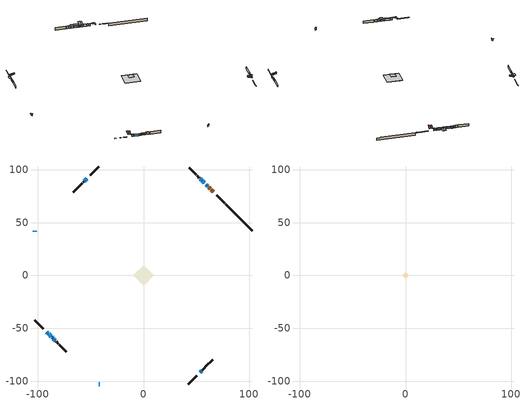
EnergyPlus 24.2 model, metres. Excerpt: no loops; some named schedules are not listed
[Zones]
conditioned space
 floor outside (Floor1 construction): -3.23,0 0,3.23 3.23,0 0,-3.23 z0.37
 floor adiabatic (AdiabaticFloorConstruction): -9.85,0 0,9.85 9.85,0 0,-9.85 z0.37
 floor foundation (Slab1 construction): -6.25,2.17 -2.17,6.25 6.25,-2.17 2.17,-6.25 z-1.99
 wall outside (RimJoist1 construction): 42.58,-102.79 43.15,-102.21 / -102.79,-42.58 -102.21,-43.15 / -42.58,102.79 -43.15,102.21 / 77.13,68.23 76.55,68.81 z0.37:0.67
 wall outside (RimJoist2 construction): 43.81,-101.56 50.36,-95 / -101.56,-43.81 -95,-50.36 / -43.81,101.56 -50.36,95 / 75.9,69.46 69.34,76.02 z0.37:0.67
 wall outside (AdiabaticWallConstruction 1): 65.88,79.48 65.22,80.14 / 64.57,80.79 64.02,81.34 / 63.36,82 61.62,83.74 z0.37:2.4
 wall outside (AdiabaticWallConstruction): 60.97,84.39 60.52,84.84 / 54.68,-90.68 55.13,-90.23 z0.37:2.05; -53.82,91.54 -55.15,90.21 / -42.58,-102.79 -41.25,-102.79 / -91.54,-53.82 -90.61,-54.75 / -89.95,-55.41 -87.29,-58.07 / -102.79,42.58 -102.79,41.25 / 57.65,87.71 55.64,89.72 / 54.98,90.38 53.65,91.71 z0.37:2; -86.64,-58.72 -86.17,-59.19 z0.37:0.98; -55.8,89.56 -56.01,89.35 / 53.82,-91.54 54.03,-91.33 / 58.59,86.77 58.31,87.06 z0.37:1.59; 59.86,85.5 59.25,86.11 z0.37:2.25; -85.51,-59.85 -84.54,-60.82 z0.37:1.97; -83.89,-61.48 -83.51,-61.85 z0.37:1.26
 wall outside (Wall1 construction): 55.79,-89.57 56.37,-88.99 / -82.85,-62.51 -82.27,-63.09 / -56.67,88.69 -57.25,88.11 / 53,92.36 52.42,92.94 z0.37:2.81
 wall outside (Wall2 construction): 57.03,-88.33 58.08,-87.28 / -81.61,-63.75 -80.56,-64.8 / -57.91,87.45 -58.96,86.4 / 51.76,93.6 50.71,94.65 z0.37:2.81
 wall outside (Wall3 construction): 58.73,-86.63 65.56,-79.81 / -79.91,-65.45 -73.09,-72.28 / -59.61,85.75 -66.44,78.93 / 50.05,95.31 43.23,102.13 z0.37:2.81
 wall foundation (FoundationWall1 construction): 77.78,67.58,-1.99 77.78,67.58,0.37 100.29,45.08,0.37 100.29,45.08,0.17 102.79,42.58,0.17 102.79,42.58,-1.99
 window (WindowConstruction 9): 60.97,84.4 60.52,84.84 z0.37:2.05
 window (WindowConstruction 3): -53.82,91.54 -55.15,90.21 z0.37:1.99
 window (WindowConstruction 4): -42.58,-102.79 -41.26,-102.79 z0.37:1.99
 window (WindowConstruction 5): -91.54,-53.82 -90.61,-54.75 z0.37:1.99
 window (WindowConstruction 6): -89.95,-55.41 -87.29,-58.07 z0.37:1.99
 window (WindowConstruction 7): -86.64,-58.73 -86.17,-59.19 z0.37:0.98
 window (WindowConstruction 8): -102.79,42.58 -102.79,41.26 z0.37:1.99
 window (WindowConstruction 14): -55.8,89.56 -56.01,89.35 z0.37:1.59
 window (WindowConstruction 15): 53.82,-91.54 54.03,-91.33 z0.37:1.59
 window (WindowConstruction 10): 54.69,-90.68 55.13,-90.23 z0.37:2.05
 window (WindowConstruction): 59.86,85.5 59.25,86.11 z0.37:2.25
 window (WindowConstruction 11): 58.59,86.77 58.31,87.05 z0.37:1.59
 window (WindowConstruction 12): -85.51,-59.85 -84.54,-60.82 z0.37:1.97
 window (WindowConstruction 13): -83.88,-61.48 -83.51,-61.85 z0.37:1.26
 window (WindowConstruction 1): 57.65,87.71 55.64,89.72 z0.37:1.99
 window (WindowConstruction 2): 54.98,90.38 53.65,91.71 z0.37:1.99
 door (Door): 65.88,79.48 65.23,80.14 z0.37:2.4
 door (Door 1): 64.57,80.79 64.02,81.34 z0.37:2.4
 door (Door 2): 63.36,82 61.62,83.74 z0.37:2.4
 ceiling adiabatic (AdiabaticFloorConstruction): 0,-9.85 9.85,0 0,9.85 -9.85,0 z0.37
attic - vented
 floor to conditioned space (Floor2 construction Reversed): -3.23,0 0,3.23 3.23,0 0,-3.23 z2.81
 floor to conditioned space (Floor3 construction Reversed): -2.6,0 0,2.6 2.6,0 0,-2.6 z2.81
 roof outside (Roof1 construction): 51.84,-93.52,2.81 48.65,-90.34,3.93 47.83,-91.16,3.93 51.02,-94.34,2.81; -93.52,-51.84,2.81 -90.34,-48.65,3.93 -91.16,-47.83,3.93 -94.34,-51.02,2.81; -51.84,93.52,2.81 -48.65,90.34,3.93 -47.83,91.16,3.93 -51.02,94.34,2.81; 67.87,77.5,2.81 64.68,74.31,3.93 65.5,73.49,3.93 68.69,76.68,2.81
 roof outside (Roof2 construction): 53.16,-92.2,2.81 50.63,-89.67,4 49.96,-90.33,4 52.49,-92.87,2.81; -92.2,-53.16,2.81 -89.67,-50.63,4 -90.33,-49.96,4 -92.87,-52.49,2.81; -53.16,92.2,2.81 -50.63,89.67,4 -49.96,90.33,4 -52.49,92.87,2.81; 66.54,78.82,2.81 64.01,76.29,4 64.68,75.62,4 67.21,78.15,2.81
shading: 60.31,85.05 61.18,84.18 65.49,88.5 64.62,89.37 z2.35; -55.47,89.89 -53.49,91.87 -55,93.37 -56.98,91.4 z2.45; -40.96,-102.79 -42.87,-102.79 -42.87,-103.4 -40.96,-103.4 z2.29; -90.4,-54.96 -91.75,-53.61 -92.19,-54.04 -90.83,-55.39 z2.29; -87.08,-58.28 -90.16,-55.2 -90.59,-55.63 -87.51,-58.71 z2.29; -85.84,-59.52 -86.96,-58.4 -88.47,-59.91 -87.35,-61.02 z1.44; -102.79,40.96 -102.79,42.87 -103.4,42.87 -103.4,40.96 z2.29; 55.34,-90.02 54.47,-90.89 55.34,-91.75 56.21,-90.88 z2.35; 59.04,86.32 60.07,85.29 64.38,89.6 63.35,90.63 z2.55; 57.88,87.49 59.02,86.34 60.53,87.84 59.38,88.99 z2.2; -84.11,-61.25 -85.94,-59.42 -87.45,-60.93 -85.62,-62.76 z2.58; -83.08,-62.28 -84.32,-61.05 -85.82,-62.55 -84.58,-63.79 z1.87; 55.31,90.05 57.98,87.39 59.48,88.89 56.82,91.55 z2.45; 53.33,92.03 55.31,90.05 56.81,91.56 54.84,93.54 z2.45
[Building]
Building 1: Terrain=Suburbs
[Site:Location]
Fredericton_NB: Latitude {deg}=45.87; Longitude {deg}=-66.54; Time Zone {hr}=-4; Elevation {m}=21; Keep Site Location Information=Yes
[Site:GroundTemperature:Shallow]
1.40444, -0.745387, -0.917552, 0.102649, 4.19819, 8.27465, 11.8087, 14.0475, 14.2377, 12.4168, 8.97287, 5.02146
[Site:WaterMainsTemperature]
Calculation Method=Schedule; Temperature Schedule=mains temperature schedule
[Material] Roughness=Rough; Thermal Absorptance=0.9
Name | Thickness {m} | Conductivity {W/m-K} | Density {kg/m3} | Specific Heat {J/kg-K} | Solar Absorptance | Visible Absorptance
asphalt or fiberglass shingles | 0.00635 | 0.162714 | 1121.4 | 1465.45 | 0.4 | 0.4
ceiling loosefill ins | 0.0846667 | 0.0480833 | 16.02 | 1046.75 | 0.7 | 0.7
ceiling loosefill ins 1 | 0.254 | 0.0480833 | 16.02 | 1046.75 | 0.7 | 0.7
ceiling stud and cavity | 0.1397 | 0.0920385 | 65.682 | 1177.47 | 0.7 | 0.7
ceiling stud and cavity 1 | 0.1397 | 0.0845812 | 65.682 | 1177.47 | 0.7 | 0.7
concrete 4.0 in. | 0.1016 | 1.803125 | 2242.8 | 837.4 | 0.7 | 0.7
concrete 8.0 in. | 0.2032 | 1.803125 | 2242.8 | 837.4 | 0.7 | 0.7
door material | 0.04445 | 0.0451087 | 512.64 | 1214.23 | 0.7 | 0.7
door material 1 | 0.04445 | 0.188738 | 512.64 | 1214.23 | 0.7 | 0.7
exterior vertical ins | 0.000985976 | 0.029427 | 32.04 | 1214.23 | 0.7 | 0.7
floor covering | 0.0127 | 0.0433444 | 54.468 | 1339.84 | 0.6 | 0.6
floor rigid ins; wall rigid ins | 0.051816 | 0.029427 | 32.04 | 1214.23 | 0.7 | 0.7
floor rigid ins 1; wall rigid ins 1 | 0.512978 | 0.029427 | 32.04 | 1214.23 | 0.7 | 0.7
floor stud and cavity | 0.1397 | 0.197752 | 92.3553 | 1139.71 | 0.7 | 0.7
floor stud and cavity 1 | 0.1397 | 1.75129 | 37.0049 | 1207.88 | 0.7 | 0.7
furniture material conditioned space 1 | 0.1524 | 0.115458 | 640.8 | 1214.23 | 0.6 | 0.6
gypsum board | 0.0127 | 0.160291 | 801 | 837.4 | 0.6 | 0.6
gypsum board 1 | 0.0127 | 0.160291 | 801 | 837.4 | 0.7 | 0.7
osb sheathing 0.5 in. | 0.0127 | 0.115458 | 512.64 | 1214.23 | 0.7 | 0.7
osb sheathing 0.75 in. | 0.01905 | 0.115458 | 512.64 | 1214.23 | 0.7 | 0.7
rim joist stud and cavity | 0.0508 | 0.322509 | 50.32683 | 1063.81 | 0.6 | 0.6
rim joist stud and cavity 1 | 0.0508 | 0.177588 | 50.32683 | 1063.81 | 0.6 | 0.6
wall stud and cavity | 0.1397 | 0.0969908 | 139.0536 | 1170.24 | 0.7 | 0.7
wall stud and cavity 1 | 0.1397 | 0.0897493 | 139.0536 | 1170.24 | 0.7 | 0.7
wall stud and cavity 2 | 0.1397 | 0.225397 | 139.0536 | 1170.24 | 0.7 | 0.7
wall stud and cavity 3 | 0.0889 | 0.380278 | 52.3479 | 1209.89 | 0.7 | 0.7
wall stud and cavity 4 | 0.0889 | 0.391764 | 83.0341 | 1211.67 | 0.7 | 0.7
wood siding | 0.0254 | 0.102417 | 544.68 | 1172.36 | 0.4 | 0.4
wood siding 1; wood siding 2; wood siding 3 | 0.0254 | 0.102417 | 544.68 | 1172.36 | 0.7 | 0.7
[WindowMaterial:SimpleGlazingSystem]
Name | U-Factor {W/m2-K} | Solar Heat Gain Coefficient
WindowMaterial | 2.92587 | 0.66
WindowMaterial 1 | 2.87931 | 0.7
WindowMaterial 10 | 3.01672 | 0.57
WindowMaterial 2 | 2.972433 | 0.57
WindowMaterial 3 | 2.95653 | 0.6
WindowMaterial 4 | 2.9378 | 0.62
WindowMaterial 5 | 3.01104 | 0.47
WindowMaterial 6 | 2.95483 | 0.64
WindowMaterial 7 | 3.01559 | 0.58
WindowMaterial 8 | 2.90373 | 0.68
WindowMaterial 9 | 3.04568 | 0.44
[Construction]
AdiabaticFloorConstruction: floor stud and cavity 1, floor rigid ins 1, osb sheathing 0.75 in., floor covering
AdiabaticWallConstruction: wood siding 2, wall rigid ins 1, wall stud and cavity 3, gypsum board
AdiabaticWallConstruction 1: wood siding 3, wall rigid ins 1, wall stud and cavity 3, gypsum board
Door: door material
Door 1; Door 2: door material 1
Floor1 construction: floor stud and cavity, floor rigid ins, osb sheathing 0.75 in., floor covering
Floor2 construction Reversed: gypsum board, ceiling stud and cavity, ceiling loosefill ins
Floor3 construction Reversed: gypsum board, ceiling stud and cavity 1, ceiling loosefill ins 1
FoundationWall1 construction: concrete 8.0 in., gypsum board 1
furniture construction conditioned space 1: furniture material conditioned space 1
PartitionWallConstruction: gypsum board, wall stud and cavity 4, gypsum board
RimJoist1 construction: wood siding 1, rim joist stud and cavity
RimJoist2 construction: wood siding 1, rim joist stud and cavity 1
Roof1 construction; Roof2 construction: asphalt or fiberglass shingles
Slab1 construction: concrete 4.0 in.
Wall1 construction: wood siding, osb sheathing 0.5 in., wall stud and cavity, gypsum board
Wall2 construction: wood siding, osb sheathing 0.5 in., wall stud and cavity 1, gypsum board
Wall3 construction: wood siding, wall rigid ins, osb sheathing 0.5 in., wall stud and cavity 2, gypsum board
WindowConstruction: WindowMaterial
WindowConstruction 1: WindowMaterial 1
WindowConstruction 10; WindowConstruction 9: WindowMaterial 6
WindowConstruction 11: WindowMaterial 7
WindowConstruction 12: WindowMaterial 8
WindowConstruction 13: WindowMaterial 9
WindowConstruction 14; WindowConstruction 15: WindowMaterial 10
WindowConstruction 2; WindowConstruction 3: WindowMaterial 2
WindowConstruction 4; WindowConstruction 5; WindowConstruction 8: WindowMaterial 3
WindowConstruction 6: WindowMaterial 4
WindowConstruction 7: WindowMaterial 5
[Zone] Multiplier=1; Part of Total Floor Area=Yes
Name | Volume {m3}
attic - vented | 9.42374
conditioned space | 723.2
[Space]
Name | Zone | Volume {m3}
attic - vented 1 | attic - vented | 9.42374
conditioned space 1 | conditioned space | 723.2
[ZoneInfiltration:EffectiveLeakageArea]
infil attic - vented 1: Zone or Space=attic - vented 1; Schedule=Always On Discrete; Effective Air Leakage Area {cm2}=1376.8; Stack Coefficient=8.30139e-05; Wind Coefficient=6.15596e-06
[ZoneMixing]
whole house fan mix: Zone or Space=attic - vented; Schedule=Always On Continuous; Design Flow Rate Calculation Method=Flow/Zone; Design Flow Rate {m3/s}=0; Source Zone or Space=conditioned space
[SurfaceProperty:ExposedFoundationPerimeter]
Slab1: Exposed Perimeter Calculation Method=TotalExposedPerimeter; Total Exposed Perimeter {m}=35.358
[InternalMass] Zone or ZoneList=conditioned space; Space or SpaceList=conditioned space 1
Name | Construction | Surface Area {m2}
furniture mass conditioned space 1 | furniture construction conditioned space 1 | 113.4
partition wall mass | PartitionWallConstruction | 283.5
[Lights]
interior lighting: Zone or ZoneList or Space or SpaceList=conditioned space 1; Schedule=interior lighting schedule; Design Level Calculation Method=LightingLevel; Lighting Level {W}=343.2; Return Air Fraction=0; Fraction Radiant=0.6; Fraction Visible=0.2; Fraction Replaceable=1
[People]
occupants: Zone or ZoneList or Space or SpaceList=conditioned space 1; Number of People Schedule=occupants schedule; Number of People Calculation Method=People; Number of People=3; Fraction Radiant=0.314171; Sensible Heat Fraction=0.56303; Activity Level Schedule=occupants activity schedule; Carbon Dioxide Generation Rate {m3/s-W}=0; Enable ASHRAE 55 Comfort Warnings=No; Mean Radiant Temperature Calculation Type=EnclosureAveraged
[ElectricEquipment] Zone or ZoneList or Space or SpaceList=conditioned space 1; Design Level Calculation Method=EquipmentLevel
Name | Schedule | Design Level {W} | Fraction Latent | Fraction Radiant | Fraction Lost
clothes dryer | clothes dryer schedule | 140.772 | 0.015 | 0.081 | 0.85
clothes washer | clothes washer schedule | 32.1985 | 0.03 | 0.162 | 0.7
cooking range | cooking range schedule | 215.147 | 0.08 | 0.432 | 0.2
dishwasher | dishwasher schedule | 66.8632 | 0.3 | 0.18 | 0.4
fridge | fridge schedule | 72.9452 | 0 | 0.6 | 0
mech vent bath fan 0 | mech vent bath fan 0 schedule | 50.2 | 0 | 0 | 1
mech vent bath fan 1 | mech vent bath fan 1 schedule | 50.2 | 0 | 0 | 1
mech vent house fan | mech vent house fan schedule | 0 | 0 | 0 | 1
mech vent house fan cfis | mech vent house fan cfis schedule | 0 | 0 | 0 | 0
mech vent range fan 0 | mech vent range fan 0 schedule | 57 | 0 | 0 | 1
misc plug loads | misc plug loads schedule | 494.7 | 0.045 | 0.513 | 0.1
whole house fan | Always On Discrete | 0 | 0 | 0 | 1
[OtherEquipment] Zone or ZoneList or Space or SpaceList=conditioned space 1; Design Level Calculation Method=EquipmentLevel
Name | Fuel Type | Schedule | Design Level {W} | Fraction Latent | Fraction Radiant | Fraction Lost
clothes dryer 1 | Electricity | clothes dryer schedule | 0 | 0.015 | 0.081 | 0.85
cooking range 1 | Electricity | cooking range schedule | 0 | 0.08 | 0.432 | 0.2
general water use latent | None | general water use schedule | 62.594 | 1 | 0 | 0
general water use sensible | None | general water use schedule | -61.6891 | 0 | 0.6 | 0
mech vent house fan latent load | None | Always On Discrete | 0 | 1 | 0 | 0
mech vent house fan sensible load | None | Always On Discrete | 0 | 0 | 0 | 0
water heater energy adjustment1 | Electricity | Always On Discrete | 0.01 | 0 | 0 | 1
[ZoneInfiltration:DesignFlowRate] Zone or ZoneList or Space or SpaceList=conditioned space 1; Schedule=Always On Discrete; Design Flow Rate Calculation Method=Flow/Zone; Design Flow Rate {m3/s}=0
infil flow; natural vent flow; whole house fan flow
[Foundation:Kiva]
Foundation Kiva 1: Initial Indoor Air Temperature {C}=18; Wall Height Above Grade {m}=0.369997; Wall Depth Below Slab {m}=0.2032; Custom Block Material Name 1=exterior vertical ins; Custom Block Depth 1 {m}=2.36001; Custom Block X Position 1 {m}=0.2159; Custom Block Z Position 1 {m}=0
[Foundation:Kiva:Settings]
Soil Conductivity {W/m-K}=0.849921; Soil Density {kg/m3}=1842.3; Soil Specific Heat {J/kg-K}=418.7; Ground Solar Absorptivity=0.9; Ground Thermal Absorptivity=0.9; Ground Surface Roughness {m}=0.03; Far-Field Width {m}=40; Deep-Ground Boundary Condition=ZeroFlux; Deep-Ground Depth {m}=40; Minimum Cell Dimension {m}=0.2; Maximum Cell Growth Coefficient=3; Simulation Timestep=Timestep
[Exterior:Lights]
exterior lighting: Schedule=exterior lighting schedule; Design Level {W}=75.6
[Schedule:Constant]
Name | Hourly Value
Always On Continuous; mech vent house fan schedule; mech vent house fan cfis schedule; Always On Discrete | 1
occupants activity schedule | 117.228
fridge schedule | 0
[Schedule:Week:Daily]
interior lighting schedule Week Rule - Jan1-Jan27: interior lighting schedule day, interior lighting schedule day, interior lighting schedule day, interior lighting schedule day, interior lighting schedule day, interior lighting schedule day, interior lighting schedule day, interior lighting schedule default day, interior lighting schedule default day, interior lighting schedule default day, interior lighting schedule default day, interior lighting schedule default day
interior lighting schedule Week Rule - Jan28-Feb3: interior lighting schedule day, interior lighting schedule day, interior lighting schedule day, interior lighting schedule day, interior lighting schedule day 1, interior lighting schedule day 1, interior lighting schedule day 1, interior lighting schedule default day, interior lighting schedule default day, interior lighting schedule default day, interior lighting schedule default day, interior lighting schedule default day
interior lighting schedule Week Rule - Feb4-Feb24: interior lighting schedule day 1, interior lighting schedule day 1, interior lighting schedule day 1, interior lighting schedule day 1, interior lighting schedule day 1, interior lighting schedule day 1, interior lighting schedule day 1, interior lighting schedule default day, interior lighting schedule default day, interior lighting schedule default day, interior lighting schedule default day, interior lighting schedule default day
interior lighting schedule Week Rule - Feb25-Mar3: interior lighting schedule day 1, interior lighting schedule day 1, interior lighting schedule day 1, interior lighting schedule day 1, interior lighting schedule day 2, interior lighting schedule day 2, interior lighting schedule day 2, interior lighting schedule default day, interior lighting schedule default day, interior lighting schedule default day, interior lighting schedule default day, interior lighting schedule default day
interior lighting schedule Week Rule - Mar4-Mar31: interior lighting schedule day 2, interior lighting schedule day 2, interior lighting schedule day 2, interior lighting schedule day 2, interior lighting schedule day 2, interior lighting schedule day 2, interior lighting schedule day 2, interior lighting schedule default day, interior lighting schedule default day, interior lighting schedule default day, interior lighting schedule default day, interior lighting schedule default day
interior lighting schedule Week Rule - Apr1-Apr28: interior lighting schedule day 3, interior lighting schedule day 3, interior lighting schedule day 3, interior lighting schedule day 3, interior lighting schedule day 3, interior lighting schedule day 3, interior lighting schedule day 3, interior lighting schedule default day, interior lighting schedule default day, interior lighting schedule default day, interior lighting schedule default day, interior lighting schedule default day
interior lighting schedule Week Rule - Apr29-May5: interior lighting schedule day 3, interior lighting schedule day 3, interior lighting schedule day 4, interior lighting schedule day 4, interior lighting schedule day 4, interior lighting schedule day 4, interior lighting schedule day 4, interior lighting schedule default day, interior lighting schedule default day, interior lighting schedule default day, interior lighting schedule default day, interior lighting schedule default day
interior lighting schedule Week Rule - May6-May26: interior lighting schedule day 4, interior lighting schedule day 4, interior lighting schedule day 4, interior lighting schedule day 4, interior lighting schedule day 4, interior lighting schedule day 4, interior lighting schedule day 4, interior lighting schedule default day, interior lighting schedule default day, interior lighting schedule default day, interior lighting schedule default day, interior lighting schedule default day
interior lighting schedule Week Rule - May27-Jun2: interior lighting schedule day 4, interior lighting schedule day 4, interior lighting schedule day 4, interior lighting schedule day 4, interior lighting schedule day 4, interior lighting schedule day 5, interior lighting schedule day 5, interior lighting schedule default day, interior lighting schedule default day, interior lighting schedule default day, interior lighting schedule default day, interior lighting schedule default day
interior lighting schedule Week Rule - Jun3-Jun30: interior lighting schedule day 5, interior lighting schedule day 5, interior lighting schedule day 5, interior lighting schedule day 5, interior lighting schedule day 5, interior lighting schedule day 5, interior lighting schedule day 5, interior lighting schedule default day, interior lighting schedule default day, interior lighting schedule default day, interior lighting schedule default day, interior lighting schedule default day
interior lighting schedule Week Rule - Jul1-Jul28: interior lighting schedule day 6, interior lighting schedule day 6, interior lighting schedule day 6, interior lighting schedule day 6, interior lighting schedule day 6, interior lighting schedule day 6, interior lighting schedule day 6, interior lighting schedule default day, interior lighting schedule default day, interior lighting schedule default day, interior lighting schedule default day, interior lighting schedule default day
interior lighting schedule Week Rule - Jul29-Aug4: interior lighting schedule day 6, interior lighting schedule day 6, interior lighting schedule day 6, interior lighting schedule day 7, interior lighting schedule day 7, interior lighting schedule day 7, interior lighting schedule day 7, interior lighting schedule default day, interior lighting schedule default day, interior lighting schedule default day, interior lighting schedule default day, interior lighting schedule default day
interior lighting schedule Week Rule - Aug5-Aug25: interior lighting schedule day 7, interior lighting schedule day 7, interior lighting schedule day 7, interior lighting schedule day 7, interior lighting schedule day 7, interior lighting schedule day 7, interior lighting schedule day 7, interior lighting schedule default day, interior lighting schedule default day, interior lighting schedule default day, interior lighting schedule default day, interior lighting schedule default day
interior lighting schedule Week Rule - Aug26-Sep1: interior lighting schedule day 7, interior lighting schedule day 7, interior lighting schedule day 7, interior lighting schedule day 7, interior lighting schedule day 7, interior lighting schedule day 7, interior lighting schedule day 8, interior lighting schedule default day, interior lighting schedule default day, interior lighting schedule default day, interior lighting schedule default day, interior lighting schedule default day
interior lighting schedule Week Rule - Sep2-Sep29: interior lighting schedule day 8, interior lighting schedule day 8, interior lighting schedule day 8, interior lighting schedule day 8, interior lighting schedule day 8, interior lighting schedule day 8, interior lighting schedule day 8, interior lighting schedule default day, interior lighting schedule default day, interior lighting schedule default day, interior lighting schedule default day, interior lighting schedule default day
interior lighting schedule Week Rule - Sep30-Oct6: interior lighting schedule day 8, interior lighting schedule day 9, interior lighting schedule day 9, interior lighting schedule day 9, interior lighting schedule day 9, interior lighting schedule day 9, interior lighting schedule day 9, interior lighting schedule default day, interior lighting schedule default day, interior lighting schedule default day, interior lighting schedule default day, interior lighting schedule default day
interior lighting schedule Week Rule - Oct7-Oct27: interior lighting schedule day 9, interior lighting schedule day 9, interior lighting schedule day 9, interior lighting schedule day 9, interior lighting schedule day 9, interior lighting schedule day 9, interior lighting schedule day 9, interior lighting schedule default day, interior lighting schedule default day, interior lighting schedule default day, interior lighting schedule default day, interior lighting schedule default day
interior lighting schedule Week Rule - Oct28-Nov3: interior lighting schedule day 9, interior lighting schedule day 9, interior lighting schedule day 9, interior lighting schedule day 9, interior lighting schedule day 10, interior lighting schedule day 10, interior lighting schedule day 10, interior lighting schedule default day, interior lighting schedule default day, interior lighting schedule default day, interior lighting schedule default day, interior lighting schedule default day
interior lighting schedule Week Rule - Nov4-Nov24: interior lighting schedule day 10, interior lighting schedule day 10, interior lighting schedule day 10, interior lighting schedule day 10, interior lighting schedule day 10, interior lighting schedule day 10, interior lighting schedule day 10, interior lighting schedule default day, interior lighting schedule default day, interior lighting schedule default day, interior lighting schedule default day, interior lighting schedule default day
interior lighting schedule Week Rule - Nov25-Dec1: interior lighting schedule day 10, interior lighting schedule day 10, interior lighting schedule day 10, interior lighting schedule day 10, interior lighting schedule day 10, interior lighting schedule day 10, interior lighting schedule day 11, interior lighting schedule default day, interior lighting schedule default day, interior lighting schedule default day, interior lighting schedule default day, interior lighting schedule default day
interior lighting schedule Week Rule - Dec2-Dec31: interior lighting schedule day 11, interior lighting schedule day 11, interior lighting schedule day 11, interior lighting schedule day 11, interior lighting schedule day 11, interior lighting schedule day 11, interior lighting schedule day 11, interior lighting schedule default day, interior lighting schedule default day, interior lighting schedule default day, interior lighting schedule default day, interior lighting schedule default day
occupants schedule Week Rule - Jan1-Dec31: occupants schedule day, occupants schedule day, occupants schedule day, occupants schedule day, occupants schedule day, occupants schedule day, occupants schedule day, occupants schedule default day, occupants schedule default day, occupants schedule default day, occupants schedule default day, occupants schedule default day
clothes dryer schedule Week Rule - Jan1-Dec31: clothes dryer schedule day, clothes dryer schedule day, clothes dryer schedule day, clothes dryer schedule day, clothes dryer schedule day, clothes dryer schedule day, clothes dryer schedule day, clothes dryer schedule default day, clothes dryer schedule default day, clothes dryer schedule default day, clothes dryer schedule default day, clothes dryer schedule default day
clothes washer schedule Week Rule - Jan1-Dec31: clothes washer schedule day, clothes washer schedule day, clothes washer schedule day, clothes washer schedule day, clothes washer schedule day, clothes washer schedule day, clothes washer schedule day, clothes washer schedule default day, clothes washer schedule default day, clothes washer schedule default day, clothes washer schedule default day, clothes washer schedule default day
cooking range schedule Week Rule - Jan1-Dec31: cooking range schedule day, cooking range schedule day, cooking range schedule day, cooking range schedule day, cooking range schedule day, cooking range schedule day, cooking range schedule day, cooking range schedule default day, cooking range schedule default day, cooking range schedule default day, cooking range schedule default day, cooking range schedule default day
dishwasher schedule Week Rule - Jan1-Dec31: dishwasher schedule day, dishwasher schedule day, dishwasher schedule day, dishwasher schedule day, dishwasher schedule day, dishwasher schedule day, dishwasher schedule day, dishwasher schedule default day, dishwasher schedule default day, dishwasher schedule default day, dishwasher schedule default day, dishwasher schedule default day
mech vent bath fan 0 schedule Week Rule - Jan1-Dec31: mech vent bath fan 0 schedule day, mech vent bath fan 0 schedule day, mech vent bath fan 0 schedule day, mech vent bath fan 0 schedule day, mech vent bath fan 0 schedule day, mech vent bath fan 0 schedule day, mech vent bath fan 0 schedule day, mech vent bath fan 0 schedule default day, mech vent bath fan 0 schedule default day, mech vent bath fan 0 schedule default day, mech vent bath fan 0 schedule default day, mech vent bath fan 0 schedule default day
mech vent bath fan 1 schedule Week Rule - Jan1-Dec31: mech vent bath fan 1 schedule day, mech vent bath fan 1 schedule day, mech vent bath fan 1 schedule day, mech vent bath fan 1 schedule day, mech vent bath fan 1 schedule day, mech vent bath fan 1 schedule day, mech vent bath fan 1 schedule day, mech vent bath fan 1 schedule default day, mech vent bath fan 1 schedule default day, mech vent bath fan 1 schedule default day, mech vent bath fan 1 schedule default day, mech vent bath fan 1 schedule default day
mech vent range fan 0 schedule Week Rule - Jan1-Dec31: mech vent range fan 0 schedule day, mech vent range fan 0 schedule day, mech vent range fan 0 schedule day, mech vent range fan 0 schedule day, mech vent range fan 0 schedule day, mech vent range fan 0 schedule day, mech vent range fan 0 schedule day, mech vent range fan 0 schedule default day, mech vent range fan 0 schedule default day, mech vent range fan 0 schedule default day, mech vent range fan 0 schedule default day, mech vent range fan 0 schedule default day
misc plug loads schedule Week Rule - Jan1-Dec31: misc plug loads schedule day, misc plug loads schedule day, misc plug loads schedule day, misc plug loads schedule day, misc plug loads schedule day, misc plug loads schedule day, misc plug loads schedule day, misc plug loads schedule default day, misc plug loads schedule default day, misc plug loads schedule default day, misc plug loads schedule default day, misc plug loads schedule default day
general water use schedule Week Rule - Jan1-Dec31: general water use schedule day, general water use schedule day, general water use schedule day, general water use schedule day, general water use schedule day, general water use schedule day, general water use schedule day, general water use schedule default day, general water use schedule default day, general water use schedule default day, general water use schedule default day, general water use schedule default day
exterior lighting schedule Week Rule - Jan1-Jan27: exterior lighting schedule day, exterior lighting schedule day, exterior lighting schedule day, exterior lighting schedule day, exterior lighting schedule day, exterior lighting schedule day, exterior lighting schedule day, exterior lighting schedule default day, exterior lighting schedule default day, exterior lighting schedule default day, exterior lighting schedule default day, exterior lighting schedule default day
exterior lighting schedule Week Rule - Jan28-Feb3: exterior lighting schedule day, exterior lighting schedule day, exterior lighting schedule day, exterior lighting schedule day, exterior lighting schedule day 1, exterior lighting schedule day 1, exterior lighting schedule day 1, exterior lighting schedule default day, exterior lighting schedule default day, exterior lighting schedule default day, exterior lighting schedule default day, exterior lighting schedule default day
exterior lighting schedule Week Rule - Feb4-Feb24: exterior lighting schedule day 1, exterior lighting schedule day 1, exterior lighting schedule day 1, exterior lighting schedule day 1, exterior lighting schedule day 1, exterior lighting schedule day 1, exterior lighting schedule day 1, exterior lighting schedule default day, exterior lighting schedule default day, exterior lighting schedule default day, exterior lighting schedule default day, exterior lighting schedule default day
exterior lighting schedule Week Rule - Feb25-Mar3: exterior lighting schedule day 1, exterior lighting schedule day 1, exterior lighting schedule day 1, exterior lighting schedule day 1, exterior lighting schedule day 2, exterior lighting schedule day 2, exterior lighting schedule day 2, exterior lighting schedule default day, exterior lighting schedule default day, exterior lighting schedule default day, exterior lighting schedule default day, exterior lighting schedule default day
exterior lighting schedule Week Rule - Mar4-Mar31: exterior lighting schedule day 2, exterior lighting schedule day 2, exterior lighting schedule day 2, exterior lighting schedule day 2, exterior lighting schedule day 2, exterior lighting schedule day 2, exterior lighting schedule day 2, exterior lighting schedule default day, exterior lighting schedule default day, exterior lighting schedule default day, exterior lighting schedule default day, exterior lighting schedule default day
exterior lighting schedule Week Rule - Apr1-Apr28: exterior lighting schedule day 3, exterior lighting schedule day 3, exterior lighting schedule day 3, exterior lighting schedule day 3, exterior lighting schedule day 3, exterior lighting schedule day 3, exterior lighting schedule day 3, exterior lighting schedule default day, exterior lighting schedule default day, exterior lighting schedule default day, exterior lighting schedule default day, exterior lighting schedule default day
exterior lighting schedule Week Rule - Apr29-May5: exterior lighting schedule day 3, exterior lighting schedule day 3, exterior lighting schedule day 4, exterior lighting schedule day 4, exterior lighting schedule day 4, exterior lighting schedule day 4, exterior lighting schedule day 4, exterior lighting schedule default day, exterior lighting schedule default day, exterior lighting schedule default day, exterior lighting schedule default day, exterior lighting schedule default day
exterior lighting schedule Week Rule - May6-May26: exterior lighting schedule day 4, exterior lighting schedule day 4, exterior lighting schedule day 4, exterior lighting schedule day 4, exterior lighting schedule day 4, exterior lighting schedule day 4, exterior lighting schedule day 4, exterior lighting schedule default day, exterior lighting schedule default day, exterior lighting schedule default day, exterior lighting schedule default day, exterior lighting schedule default day
exterior lighting schedule Week Rule - May27-Jun2: exterior lighting schedule day 4, exterior lighting schedule day 4, exterior lighting schedule day 4, exterior lighting schedule day 4, exterior lighting schedule day 4, exterior lighting schedule day 5, exterior lighting schedule day 5, exterior lighting schedule default day, exterior lighting schedule default day, exterior lighting schedule default day, exterior lighting schedule default day, exterior lighting schedule default day
exterior lighting schedule Week Rule - Jun3-Jun30: exterior lighting schedule day 5, exterior lighting schedule day 5, exterior lighting schedule day 5, exterior lighting schedule day 5, exterior lighting schedule day 5, exterior lighting schedule day 5, exterior lighting schedule day 5, exterior lighting schedule default day, exterior lighting schedule default day, exterior lighting schedule default day, exterior lighting schedule default day, exterior lighting schedule default day
exterior lighting schedule Week Rule - Jul1-Jul28: exterior lighting schedule day 6, exterior lighting schedule day 6, exterior lighting schedule day 6, exterior lighting schedule day 6, exterior lighting schedule day 6, exterior lighting schedule day 6, exterior lighting schedule day 6, exterior lighting schedule default day, exterior lighting schedule default day, exterior lighting schedule default day, exterior lighting schedule default day, exterior lighting schedule default day
[Schedule:Year]
interior lighting schedule: interior lighting schedule Week Rule - Jan1-Jan27, 1, 1, 1, 27, interior lighting schedule Week Rule - Jan28-Feb3, 1, 28, 2, 3, interior lighting schedule Week Rule - Feb4-Feb24, 2, 4, 2, 24, interior lighting schedule Week Rule - Feb25-Mar3, 2, 25, 3, 3, interior lighting schedule Week Rule - Mar4-Mar31, 3, 4, 3, 31, interior lighting schedule Week Rule - Apr1-Apr28, 4, 1, 4, 28, interior lighting schedule Week Rule - Apr29-May5, 4, 29, 5, 5, interior lighting schedule Week Rule - May6-May26, 5, 6, 5, 26, interior lighting schedule Week Rule - May27-Jun2, 5, 27, 6, 2, interior lighting schedule Week Rule - Jun3-Jun30, 6, 3, 6, 30, interior lighting schedule Week Rule - Jul1-Jul28, 7, 1, 7, 28, interior lighting schedule Week Rule - Jul29-Aug4, 7, 29, 8, 4, interior lighting schedule Week Rule - Aug5-Aug25, 8, 5, 8, 25, interior lighting schedule Week Rule - Aug26-Sep1, 8, 26, 9, 1, interior lighting schedule Week Rule - Sep2-Sep29, 9, 2, 9, 29, interior lighting schedule Week Rule - Sep30-Oct6, 9, 30, 10, 6, interior lighting schedule Week Rule - Oct7-Oct27, 10, 7, 10, 27, interior lighting schedule Week Rule - Oct28-Nov3, 10, 28, 11, 3, interior lighting schedule Week Rule - Nov4-Nov24, 11, 4, 11, 24, interior lighting schedule Week Rule - Nov25-Dec1, 11, 25, 12, 1, interior lighting schedule Week Rule - Dec2-Dec31, 12, 2, 12, 31
occupants schedule: occupants schedule Week Rule - Jan1-Dec31, 1, 1, 12, 31
clothes dryer schedule: clothes dryer schedule Week Rule - Jan1-Dec31, 1, 1, 12, 31
clothes washer schedule: clothes washer schedule Week Rule - Jan1-Dec31, 1, 1, 12, 31
cooking range schedule: cooking range schedule Week Rule - Jan1-Dec31, 1, 1, 12, 31
dishwasher schedule: dishwasher schedule Week Rule - Jan1-Dec31, 1, 1, 12, 31
mech vent bath fan 0 schedule: mech vent bath fan 0 schedule Week Rule - Jan1-Dec31, 1, 1, 12, 31
mech vent bath fan 1 schedule: mech vent bath fan 1 schedule Week Rule - Jan1-Dec31, 1, 1, 12, 31
mech vent range fan 0 schedule: mech vent range fan 0 schedule Week Rule - Jan1-Dec31, 1, 1, 12, 31
misc plug loads schedule: misc plug loads schedule Week Rule - Jan1-Dec31, 1, 1, 12, 31
general water use schedule: general water use schedule Week Rule - Jan1-Dec31, 1, 1, 12, 31
exterior lighting schedule: exterior lighting schedule Week Rule - Jan1-Jan27, 1, 1, 1, 27, exterior lighting schedule Week Rule - Jan28-Feb3, 1, 28, 2, 3, exterior lighting schedule Week Rule - Feb4-Feb24, 2, 4, 2, 24, exterior lighting schedule Week Rule - Feb25-Mar3, 2, 25, 3, 3, exterior lighting schedule Week Rule - Mar4-Mar31, 3, 4, 3, 31, exterior lighting schedule Week Rule - Apr1-Apr28, 4, 1, 4, 28, exterior lighting schedule Week Rule - Apr29-May5, 4, 29, 5, 5, exterior lighting schedule Week Rule - May6-May26, 5, 6, 5, 26, exterior lighting schedule Week Rule - May27-Jun2, 5, 27, 6, 2, exterior lighting schedule Week Rule - Jun3-Jun30, 6, 3, 6, 30, exterior lighting schedule Week Rule - Jul1-Jul28, 7, 1, 7, 28, exterior lighting schedule Week Rule - Jul29-Aug4, 7, 29, 8, 4, exterior lighting schedule Week Rule - Aug5-Aug25, 8, 5, 8, 25, exterior lighting schedule Week Rule - Aug26-Sep1, 8, 26, 9, 1, exterior lighting schedule Week Rule - Sep2-Sep29, 9, 2, 9, 29, exterior lighting schedule Week Rule - Sep30-Oct6, 9, 30, 10, 6, exterior lighting schedule Week Rule - Oct7-Oct27, 10, 7, 10, 27, exterior lighting schedule Week Rule - Oct28-Nov3, 10, 28, 11, 3, exterior lighting schedule Week Rule - Nov4-Nov24, 11, 4, 11, 24, exterior lighting schedule Week Rule - Nov25-Dec1, 11, 25, 12, 1, exterior lighting schedule Week Rule - Dec2-Dec31, 12, 2, 12, 31
[Schedule:Compact]
mains temperature schedule: Through: 01/01, For: AllDays, Until: 24:00, 6.14222, Through: 01/02, For: AllDays, Until: 24:00, 6.07056, Through: 01/03, For: AllDays, Until: 24:00, 6.00056, Through: 01/04, For: AllDays, Until: 24:00, 5.93111, Through: 01/05, For: AllDays, Until: 24:00, 5.86333, Through: 01/06, For: AllDays, Until: 24:00, 5.79611, Through: 01/07, For: AllDays, Until: 24:00, 5.73056, Through: 01/08, For: AllDays, Until: 24:00, 5.66611, Through: 01/09, For: AllDays, Until: 24:00, 5.60278, Through: 01/10, For: AllDays, Until: 24:00, 5.54056, Through: 01/11, For: AllDays, Until: 24:00, 5.48, Through: 01/12, For: AllDays, Until: 24:00, 5.42056, Through: 01/13, For: AllDays, Until: 24:00, 5.36222, Through: 01/14, For: AllDays, Until: 24:00, 5.30556, Through: 01/15, For: AllDays, Until: 24:00, 5.25, Through: 01/16, For: AllDays, Until: 24:00, 5.19611, Through: 01/17, For: AllDays, Until: 24:00, 5.14333, Through: 01/18, For: AllDays, Until: 24:00, 5.09167, Through: 01/19, For: AllDays, Until: 24:00, 5.04167, Through: 01/20, For: AllDays, Until: 24:00, 4.99333, Through: 01/21, For: AllDays, Until: 24:00, 4.94611, Through: 01/22, For: AllDays, Until: 24:00, 4.90056, Through: 01/23, For: AllDays, Until: 24:00, 4.85611, Through: 01/24, For: AllDays, Until: 24:00, 4.81389, Through: 01/25, For: AllDays, Until: 24:00, 4.77222, Through: 01/26, For: AllDays, Until: 24:00, 4.73278, Through: 01/27, For: AllDays, Until: 24:00, 4.69444, Through: 01/28, For: AllDays, Until: 24:00, 4.65778, Through: 01/29, For: AllDays, Until: 24:00, 4.62278, Through: 01/30, For: AllDays, Until: 24:00, 4.58889, Through: 01/31, For: AllDays, Until: 24:00, 4.55667, Through: 02/01, For: AllDays, Until: 24:00, 4.52611, Through: 02/02, For: AllDays, Until: 24:00, 4.49722, Through: 02/03, For: AllDays, Until: 24:00, 4.47, Through: 02/04, For: AllDays, Until: 24:00, 4.44389, Through: 02/05, For: AllDays, Until: 24:00, 4.42, Through: 02/06, For: AllDays, Until: 24:00, 4.39722, Through: 02/07, For: AllDays, Until: 24:00, 4.37611, Through: 02/08, For: AllDays, Until: 24:00, 4.35722, Through: 02/09, For: AllDays, Until: 24:00, 4.33944, Through: 02/10, For: AllDays, Until: 24:00, 4.32333, Through: 02/11, For: AllDays, Until: 24:00, 4.30889, Through: 02/12, For: AllDays, Until: 24:00, 4.29556, Through: 02/13, For: AllDays, Until: 24:00, 4.28444, Through: 02/14, For: AllDays, Until: 24:00, 4.275, Through: 02/15, For: AllDays, Until: 24:00, 4.26722, Through: 02/16, For: AllDays, Until: 24:00, 4.26056, Through: 02/17, For: AllDays, Until: 24:00, 4.25611, Through: 02/18, For: AllDays, Until: 24:00, 4.25333, Through: 02/19, For: AllDays, Until: 24:00, 4.25167, Through: 02/20, For: AllDays, Until: 24:00, 4.25222, Through: 02/21, For: AllDays, Until: 24:00, 4.25389, Through: 02/22, For: AllDays, Until: 24:00, 4.25778, Through: 02/23, For: AllDays, Until: 24:00, 4.26278, Through: 02/24, For: AllDays, Until: 24:00, 4.27, Through: 02/25, For: AllDays, Until: 24:00, 4.27833, Through: 02/26, For: AllDays, Until: 24:00, 4.28889, Through: 02/27, For: AllDays, Until: 24:00, 4.30056, Through: 02/28, For: AllDays, Until: 24:00, 4.31389, Through: 03/01, For: AllDays, Until: 24:00, 4.32944, Through: 03/02, For: AllDays, Until: 24:00, 4.34611, Through: 03/03, For: AllDays, Until: 24:00, 4.36444, Through: 03/04, For: AllDays, Until: 24:00, 4.38444, Through: 03/05, For: AllDays, Until: 24:00, 4.40611, Through: 03/06, For: AllDays, Until: 24:00, 4.42944, Through: 03/07, For: AllDays, Until: 24:00, 4.45389, Through: 03/08, For: AllDays, Until: 24:00, 4.48056, Through: 03/09, For: AllDays, Until: 24:00, 4.50833, Through: 03/10, For: AllDays, Until: 24:00, 4.53778, Through: 03/11, For: AllDays, Until: 24:00, 4.56889, Through: 03/12, For: AllDays, Until: 24:00, 4.60167, Through: 03/13, For: AllDays, Until: 24:00, 4.63611, Through: 03/14, For: AllDays, Until: 24:00, 4.67167, Through: 03/15, For: AllDays, Until: 24:00, 4.70889, Through: 03/16, For: AllDays, Until: 24:00, 4.74778, Through: 03/17, For: AllDays, Until: 24:00, 4.78833, Through: 03/18, For: AllDays, Until: 24:00, 4.83, Through: 03/19, For: AllDays, Until: 24:00, 4.87333, Through: 03/20, For: AllDays, Until: 24:00, 4.91833, Through: 03/21, For: AllDays, Until: 24:00, 4.96444, Through: 03/22, For: AllDays, Until: 24:00, 5.01222, Through: 03/23, For: AllDays, Until: 24:00, 5.06111, Through: 03/24, For: AllDays, Until: 24:00, 5.11167, Through: 03/25, For: AllDays, Until: 24:00, 5.16389, Through: 03/26, For: AllDays, Until: 24:00, 5.21722, Through: 03/27, For: AllDays, Until: 24:00, 5.27167, Through: 03/28, For: AllDays, Until: 24:00, 5.32778, Through: 03/29, For: AllDays, Until: 24:00, 5.385, Through: 03/30, For: AllDays, Until: 24:00, 5.44389, Through: 03/31, For: AllDays, Until: 24:00, 5.50333, Through: 04/01, For: AllDays, Until: 24:00, 5.565, Through: 04/02, For: AllDays, Until: 24:00, 5.62722, Through: 04/03, For: AllDays, Until: 24:00, 5.69111, Through: 04/04, For: AllDays, Until: 24:00, 5.75611, Through: 04/05, For: AllDays, Until: 24:00, 5.82222, Through: 04/06, For: AllDays, Until: 24:00, 5.88944, Through: 04/07, For: AllDays, Until: 24:00, 5.95833, Through: 04/08, For: AllDays, Until: 24:00, 6.02778, Through: 04/09, For: AllDays, Until: 24:00, 6.09833, Through: 04/10, For: AllDays, Until: 24:00, 6.17056, Through: 04/11, For: AllDays, Until: 24:00, 6.24333, Through: 04/12, For: AllDays, Until: 24:00, 6.31778, Through: 04/13, For: AllDays, Until: 24:00, 6.39278, Through: 04/14, For: AllDays, Until: 24:00, 6.46889, Through: 04/15, For: AllDays, Until: 24:00, 6.54611, Through: 04/16, For: AllDays, Until: 24:00, 6.62389, Through: 04/17, For: AllDays, Until: 24:00, 6.70278, Through: 04/18, For: AllDays, Until: 24:00, 6.78278, Through: 04/19, For: AllDays, Until: 24:00, 6.86389, Through: 04/20, For: AllDays, Until: 24:00, 6.94556, Through: 04/21, For: AllDays, Until: 24:00, 7.02833, Through: 04/22, For: AllDays, Until: 24:00, 7.11167, Through: 04/23, For: AllDays, Until: 24:00, 7.19556, Through: 04/24, For: AllDays, Until: 24:00, 7.28056, Through: 04/25, For: AllDays, Until: 24:00, 7.36667, Through: 04/26, For: AllDays, Until: 24:00, 7.45333, Through: 04/27, For: AllDays, Until: 24:00, 7.54056, Through: 04/28, For: AllDays, Until: 24:00, 7.62833, Through: 04/29, For: AllDays, Until: 24:00, 7.71667, Through: 04/30, For: AllDays, Until: 24:00, 7.80611, Through: 05/01, For: AllDays, Until: 24:00, 7.89556, Through: 05/02, For: AllDays, Until: 24:00, 7.98611, Through: 05/03, For: AllDays, Until: 24:00, 8.07667, Through: 05/04, For: AllDays, Until: 24:00, 8.16833, Through: 05/05, For: AllDays, Until: 24:00, 8.26, Through: 05/06, For: AllDays, Until: 24:00, 8.35222, Through: 05/07, For: AllDays, Until: 24:00, 8.445, Through: 05/08, For: AllDays, Until: 24:00, 8.53833, Through: 05/09, For: AllDays, Until: 24:00, 8.63222, Through: 05/10, For: AllDays, Until: 24:00, 8.72611, Through: 05/11, For: AllDays, Until: 24:00, 8.82, Through: 05/12, For: AllDays, Until: 24:00, 8.915, Through: 05/13, For: AllDays, Until: 24:00, 9.00944, Through: 05/14, For: AllDays, Until: 24:00, 9.10444, Through: 05/15, For: AllDays, Until: 24:00, 9.2, Through: 05/16, For: AllDays, Until: 24:00, 9.29556, Through: 05/17, For: AllDays, Until: 24:00, 9.39111, Through: 05/18, For: AllDays, Until: 24:00, 9.48667, Through: 05/19, For: AllDays, Until: 24:00, 9.58278, Through: 05/20, For: AllDays, Until: 24:00, 9.67889, Through: 05/21, For: AllDays, Until: 24:00, 9.77444, Through: 05/22, For: AllDays, Until: 24:00, 9.87056, Through: 05/23, For: AllDays, Until: 24:00, 9.96667, Through: 05/24, For: AllDays, Until: 24:00, 10.0628, Through: 05/25, For: AllDays, Until: 24:00, 10.1583, Through: 05/26, For: AllDays, Until: 24:00, 10.2544, Through: 05/27, For: AllDays, Until: 24:00, 10.35, Through: 05/28, For: AllDays, Until: 24:00, 10.4456, Through: 05/29, For: AllDays, Until: 24:00, 10.5406, Through: 05/30, For: AllDays, Until: 24:00, 10.6361, Through: 05/31, For: AllDays, Until: 24:00, 10.7306, Through: 06/01, For: AllDays, Until: 24:00, 10.8256, Through: 06/02, For: AllDays, Until: 24:00, 10.92, Through: 06/03, For: AllDays, Until: 24:00, 11.0139, Through: 06/04, For: AllDays, Until: 24:00, 11.1072, Through: 06/05, For: AllDays, Until: 24:00, 11.2006, Through: 06/06, For: AllDays, Until: 24:00, 11.2933, Through: 06/07, For: AllDays, Until: 24:00, 11.3861, Through: 06/08, For: AllDays, Until: 24:00, 11.4778, Through: 06/09, For: AllDays, Until: 24:00, 11.5694, Through: 06/10, For: AllDays, Until: 24:00, 11.6606, Through: 06/11, For: AllDays, Until: 24:00, 11.7506, Through: 06/12, For: AllDays, Until: 24:00, 11.8406, Through: 06/13, For: AllDays, Until: 24:00, 11.93, Through: 06/14, For: AllDays, Until: 24:00, 12.0183, Through: 06/15, For: AllDays, Until: 24:00, 12.1067, Through: 06/16, For: AllDays, Until: 24:00, 12.1939, Through: 06/17, For: AllDays, Until: 24:00, 12.2806, Through: 06/18, For: AllDays, Until: 24:00, 12.3661, Through: 06/19, For: AllDays, Until: 24:00, 12.4517, Through: 06/20, For: AllDays, Until: 24:00, 12.5356, Through: 06/21, For: AllDays, Until: 24:00, 12.6194, Through: 06/22, For: AllDays, Until: 24:00, 12.7022, Through: 06/23, For: AllDays, Until: 24:00, 12.7839, Through: 06/24, For: AllDays, Until: 24:00, 12.865, Through: 06/25, For: AllDays, Until: 24:00, 12.945, Through: 06/26, For: AllDays, Until: 24:00, 13.0244, Through: 06/27, For: AllDays, Until: 24:00, 13.1028, Through: 06/28, For: AllDays, Until: 24:00, 13.18, Through: 06/29, For: AllDays, Until: 24:00, 13.2561, Through: 06/30, For: AllDays, Until: 24:00, 13.3311, Through: 07/01, For: AllDays, Until: 24:00, 13.4056, Through: 07/02, For: AllDays, Until: 24:00, 13.4789, Through: 07/03, For: AllDays, Until: 24:00, 13.5511, Through: 07/04, For: AllDays, Until: 24:00, 13.6217, Through: 07/05, For: AllDays, Until: 24:00, 13.6917, Through: 07/06, For: AllDays, Until: 24:00, 13.7606, Through: 07/07, For: AllDays, Until: 24:00, 13.8278, Through: 07/08, For: AllDays, Until: 24:00, 13.8944, Through: 07/09, For: AllDays, Until: 24:00, 13.9594, Through: 07/10, For: AllDays, Until: 24:00, 14.0233, Through: 07/11, For: AllDays, Until: 24:00, 14.0861, Through: 07/12, For: AllDays, Until: 24:00, 14.1478, Through: 07/13, For: AllDays, Until: 24:00, 14.2078, Through: 07/14, For: AllDays, Until: 24:00, 14.2667, Through: 07/15, For: AllDays, Until: 24:00, 14.3244, Through: 07/16, For: AllDays, Until: 24:00, 14.3806, Through: 07/17, For: AllDays, Until: 24:00, 14.4356, Through: 07/18, For: AllDays, Until: 24:00, 14.4889, Through: 07/19, For: AllDays, Until: 24:00, 14.5411, Through: 07/20, For: AllDays, Until: 24:00, 14.5917, Through: 07/21, For: AllDays, Until: 24:00, 14.6411, Through: 07/22, For: AllDays, Until: 24:00, 14.6889, Through: 07/23, For: AllDays, Until: 24:00, 14.7356, Through: 07/24, For: AllDays, Until: 24:00, 14.7806, Through: 07/25, For: AllDays, Until: 24:00, 14.8239, Through: 07/26, For: AllDays, Until: 24:00, 14.8661, Through: 07/27, For: AllDays, Until: 24:00, 14.9067, Through: 07/28, For: AllDays, Until: 24:00, 14.9456, Through: 07/29, For: AllDays, Until: 24:00, 14.9833, Through: 07/30, For: AllDays, Until: 24:00, 15.0194, Through: 07/31, For: AllDays, Until: 24:00, 15.0539, Through: 08/01, For: AllDays, Until: 24:00, 15.0867, Through: 08/02, For: AllDays, Until: 24:00, 15.1183, Through: 08/03, For: AllDays, Until: 24:00, 15.1483, Through: 08/04, For: AllDays, Until: 24:00, 15.1761, Through: 08/05, For: AllDays, Until: 24:00, 15.2028, Through: 08/06, For: AllDays, Until: 24:00, 15.2283, Through: 08/07, For: AllDays, Until: 24:00, 15.2517, Through: 08/08, For: AllDays, Until: 24:00, 15.2733, Through: 08/09, For: AllDays, Until: 24:00, 15.2939, Through: 08/10, For: AllDays, Until: 24:00, 15.3122, Through: 08/11, For: AllDays, Until: 24:00, 15.3294, Through: 08/12, For: AllDays, Until: 24:00, 15.345, Through: 08/13, For: AllDays, Until: 24:00, 15.3583, Through: 08/14, For: AllDays, Until: 24:00, 15.3706, Through: 08/15, For: AllDays, Until: 24:00, 15.3811, Through: 08/16, For: AllDays, Until: 24:00, 15.39, Through: 08/17, For: AllDays, Until: 24:00, 15.3972, Through: 08/18, For: AllDays, Until: 24:00, 15.4028, Through: 08/19, For: AllDays, Until: 24:00, 15.4067, Through: 08/20, For: AllDays, Until: 24:00, 15.4089, Through: 08/21, For: AllDays, Until: 24:00, 15.4094, Through: 08/22, For: AllDays, Until: 24:00, 15.4083, Through: 08/23, For: AllDays, Until: 24:00, 15.4056, Through: 08/24, For: AllDays, Until: 24:00, 15.4017, Through: 08/25, For: AllDays, Until: 24:00, 15.3956, Through: 08/26, For: AllDays, Until: 24:00, 15.3878, Through: 08/27, For: AllDays, Until: 24:00, 15.3783, Through: 08/28, For: AllDays, Until: 24:00, 15.3672, Through: 08/29, For: AllDays, Until: 24:00, 15.355, Through: 08/30, For: AllDays, Until: 24:00, 15.3406, Through: 08/31, For: AllDays, Until: 24:00, 15.325, Through: 09/01, For: AllDays, Until: 24:00, 15.3072, Through: 09/02, For: AllDays, Until: 24:00, 15.2883, Through: 09/03, For: AllDays, Until: 24:00, 15.2678, Through: 09/04, For: AllDays, Until: 24:00, 15.245, Through: 09/05, For: AllDays, Until: 24:00, 15.2211, Through: 09/06, For: AllDays, Until: 24:00, 15.1956, Through: 09/07, For: AllDays, Until: 24:00, 15.1689, Through: 09/08, For: AllDays, Until: 24:00, 15.14, Through: 09/09, For: AllDays, Until: 24:00, 15.1094, Through: 09/10, For: AllDays, Until: 24:00, 15.0778, Through: 09/11, For: AllDays, Until: 24:00, 15.0444, Through: 09/12, For: AllDays, Until: 24:00, 15.0094, Through: 09/13, For: AllDays, Until: 24:00, 14.9728, Through: 09/14, For: AllDays, Until: 24:00, 14.935, Through: 09/15, For: AllDays, Until: 24:00, 14.8956, Through: 09/16, For: AllDays, Until: 24:00, 14.8544, Through: 09/17, For: AllDays, Until: 24:00, 14.8122, Through: 09/18, For: AllDays, Until: 24:00, 14.7683, Through: 09/19, For: AllDays, Until: 24:00, 14.7228, Through: 09/20, For: AllDays, Until: 24:00, 14.6756, Through: 09/21, For: AllDays, Until: 24:00, 14.6278, Through: 09/22, For: AllDays, Until: 24:00, 14.5778, Through: 09/23, For: AllDays, Until: 24:00, 14.5267, Through: 09/24, For: AllDays, Until: 24:00, 14.4739, Through: 09/25, For: AllDays, Until: 24:00, 14.42, Through: 09/26, For: AllDays, Until: 24:00, 14.365, Through: 09/27, For: AllDays, Until: 24:00, 14.3083, Through: 09/28, For: AllDays, Until: 24:00, 14.2506, Through: 09/29, For: AllDays, Until: 24:00, 14.1911, Through: 09/30, For: AllDays, Until: 24:00, 14.1306, Through: 10/01, For: AllDays, Until: 24:00, 14.0689, Through: 10/02, For: AllDays, Until: 24:00, 14.0056, Through: 10/03, For: AllDays, Until: 24:00, 13.9417, Through: 10/04, For: AllDays, Until: 24:00, 13.8761, Through: 10/05, For: AllDays, Until: 24:00, 13.8094, Through: 10/06, For: AllDays, Until: 24:00, 13.7417, Through: 10/07, For: AllDays, Until: 24:00, 13.6722, Through: 10/08, For: AllDays, Until: 24:00, 13.6022, Through: 10/09, For: AllDays, Until: 24:00, 13.5311, Through: 10/10, For: AllDays, Until: 24:00, 13.4583, Through: 10/11, For: AllDays, Until: 24:00, 13.385, Through: 10/12, For: AllDays, Until: 24:00, 13.3106, Through: 10/13, For: AllDays, Until: 24:00, 13.235, Through: 10/14, For: AllDays, Until: 24:00, 13.1583, Through: 10/15, For: AllDays, Until: 24:00, 13.0806, Through: 10/16, For: AllDays, Until: 24:00, 13.0022, Through: 10/17, For: AllDays, Until: 24:00, 12.9228, Through: 10/18, For: AllDays, Until: 24:00, 12.8428, Through: 10/19, For: AllDays, Until: 24:00, 12.7611, Through: 10/20, For: AllDays, Until: 24:00, 12.6789, Through: 10/21, For: AllDays, Until: 24:00, 12.5961, Through: 10/22, For: AllDays, Until: 24:00, 12.5122, Through: 10/23, For: AllDays, Until: 24:00, 12.4278, Through: 10/24, For: AllDays, Until: 24:00, 12.3422, Through: 10/25, For: AllDays, Until: 24:00, 12.2561, Through: 10/26, For: AllDays, Until: 24:00, 12.1694, Through: 10/27, For: AllDays, Until: 24:00, 12.0822, Through: 10/28, For: AllDays, Until: 24:00, 11.9939, Through: 10/29, For: AllDays, Until: 24:00, 11.905, Through: 10/30, For: AllDays, Until: 24:00, 11.8156, Through: 10/31, For: AllDays, Until: 24:00, 11.7256, Through: 11/01, For: AllDays, Until: 24:00, 11.635, Through: 11/02, For: AllDays, Until: 24:00, 11.5439, Through: 11/03, For: AllDays, Until: 24:00, 11.4522, Through: 11/04, For: AllDays, Until: 24:00, 11.36, Through: 11/05, For: AllDays, Until: 24:00, 11.2678, Through: 11/06, For: AllDays, Until: 24:00, 11.1744, Through: 11/07, For: AllDays, Until: 24:00, 11.0811, Through: 11/08, For: AllDays, Until: 24:00, 10.9878, Through: 11/09, For: AllDays, Until: 24:00, 10.8933, Through: 11/10, For: AllDays, Until: 24:00, 10.7989, Through: 11/11, For: AllDays, Until: 24:00, 10.7044, Through: 11/12, For: AllDays, Until: 24:00, 10.6094, Through: 11/13, For: AllDays, Until: 24:00, 10.5144, Through: 11/14, For: AllDays, Until: 24:00, 10.4189, Through: 11/15, For: AllDays, Until: 24:00, 10.3233, Through: 11/16, For: AllDays, Until: 24:00, 10.2278, Through: 11/17, For: AllDays, Until: 24:00, 10.1317, Through: 11/18, For: AllDays, Until: 24:00, 10.0361, Through: 11/19, For: AllDays, Until: 24:00, 9.94, Through: 11/20, For: AllDays, Until: 24:00, 9.84389, Through: 11/21, For: AllDays, Until: 24:00, 9.74778, Through: 11/22, For: AllDays, Until: 24:00, 9.65222, Through: 11/23, For: AllDays, Until: 24:00, 9.55611, Through: 11/24, For: AllDays, Until: 24:00, 9.46, Through: 11/25, For: AllDays, Until: 24:00, 9.36444, Through: 11/26, For: AllDays, Until: 24:00, 9.26889, Through: 11/27, For: AllDays, Until: 24:00, 9.17333, Through: 11/28, For: AllDays, Until: 24:00, 9.07833, Through: 11/29, For: AllDays, Until: 24:00, 8.98333, Through: 11/30, For: AllDays, Until: 24:00, 8.88833, Through: 12/01, For: AllDays, Until: 24:00, 8.79389, Through: 12/02, For: AllDays, Until: 24:00, 8.7, Through: 12/03, For: AllDays, Until: 24:00, 8.60611, Through: 12/04, For: AllDays, Until: 24:00, 8.51222, Through: 12/05, For: AllDays, Until: 24:00, 8.41944, Through: 12/06, For: AllDays, Until: 24:00, 8.32667, Through: 12/07, For: AllDays, Until: 24:00, 8.23444, Through: 12/08, For: AllDays, Until: 24:00, 8.14278, Through: 12/09, For: AllDays, Until: 24:00, 8.05167, Through: 12/10, For: AllDays, Until: 24:00, 7.96056, Through: 12/11, For: AllDays, Until: 24:00, 7.87056, Through: 12/12, For: AllDays, Until: 24:00, 7.78111, Through: 12/13, For: AllDays, Until: 24:00, 7.69222, Through: 12/14, For: AllDays, Until: 24:00, 7.60333, Through: 12/15, For: AllDays, Until: 24:00, 7.51611, Through: 12/16, For: AllDays, Until: 24:00, 7.42889, Through: 12/17, For: AllDays, Until: 24:00, 7.34278, Through: 12/18, For: AllDays, Until: 24:00, 7.25722, Through: 12/19, For: AllDays, Until: 24:00, 7.17222, Through: 12/20, For: AllDays, Until: 24:00, 7.08833, Through: 12/21, For: AllDays, Until: 24:00, 7.005, Through: 12/22, For: AllDays, Until: 24:00, 6.92278, Through: 12/23, For: AllDays, Until: 24:00, 6.84111, Through: 12/24, For: AllDays, Until: 24:00, 6.76056, Through: 12/25, For: AllDays, Until: 24:00, 6.68111, Through: 12/26, For: AllDays, Until: 24:00, 6.60222, Through: 12/27, For: AllDays, Until: 24:00, 6.52444, Through: 12/28, For: AllDays, Until: 24:00, 6.44722, Through: 12/29, For: AllDays, Until: 24:00, 6.37167, Through: 12/30, For: AllDays, Until: 24:00, 6.29667, Through: 12/31, For: AllDays, Until: 24:00, 6.22278
